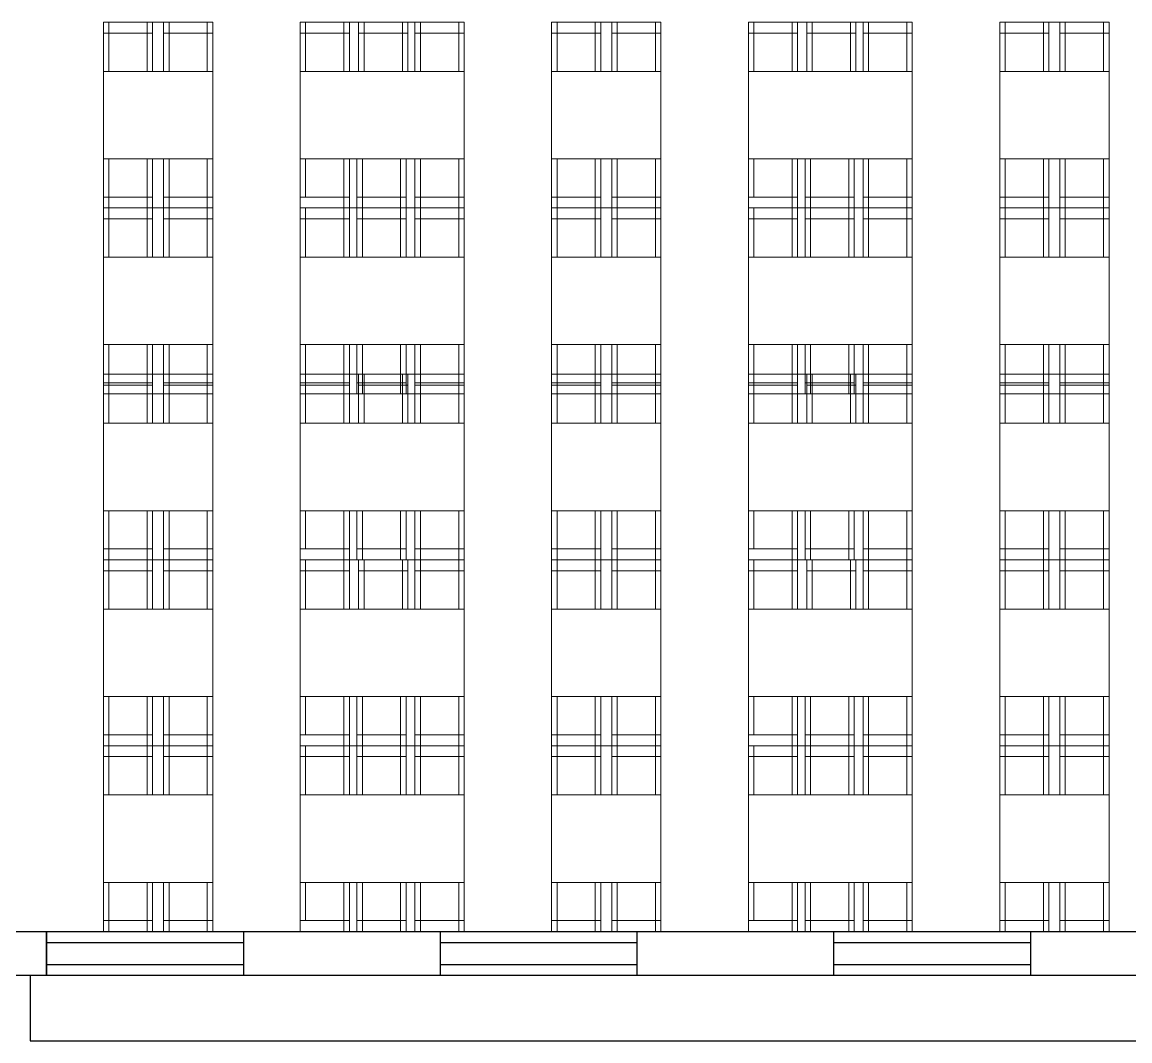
# Model space of a CAD drawing. Header units: inches. Extents: x 101 to 668, y -217 to 99.
# Drawn here: x 151.75 to 161.88, y 3.31 to 12.63 of the extents above; entities that cross this region are included whole.
import ezdxf

# ---------------------------------------------------------------- set-up
doc = ezdxf.new("R2010")
doc.units = ezdxf.units.IN
doc.header["$MEASUREMENT"] = 0
doc.layers.add('FUR', color=1, linetype='Continuous', lineweight=15)

msp = doc.modelspace()

# ---------------------------------------------------------------- linework, layer by layer
for p, q in [((148.24461, 4.30825), (165.78961, 4.30825)), ((151.96961, 3.90825), (151.96961, 4.30825)), ((151.96961, 4.30825), (151.96961, 3.90825)), ((153.76961, 4.30825), (153.76961, 3.90825)), ((155.56961, 4.30825), (155.56961, 3.90825)), ((155.56961, 4.30825), (155.56961, 3.90825)), ((157.36961, 4.30825), (157.36961, 3.90825)), ((159.16961, 4.30825), (159.16961, 3.90825)), ((159.16961, 4.30825), (159.16961, 3.90825)), ((160.96961, 4.30825), (160.96961, 3.90825)), ((151.96961, 4.20825), (153.76961, 4.20825)), ((155.56961, 4.20825), (157.36961, 4.20825)), ((159.16961, 4.20825), (160.96961, 4.20825)), ((151.96961, 4.00825), (153.76961, 4.00825)), ((155.56961, 4.00825), (157.36961, 4.00825)), ((159.16961, 4.00825), (160.96961, 4.00825)), ((150.16961, 3.90825), (166.18961, 3.90825)), ((151.81961, 3.90825), (151.81961, 3.30825)), ((151.81961, 3.30825), (164.71961, 3.30825))]:
    msp.add_line(p, q)
at = {"layer": 'FUR', "lineweight": 20}
for p, q in [((152.48961, 12.62825), (152.48961, 10.92825)), ((152.48961, 12.62825), (152.93961, 12.62825)), ((152.48961, 12.62825), (153.48961, 12.62825)), ((152.48961, 12.62825), (152.48961, 10.92825)), ((152.48961, 12.62825), (152.93961, 12.62825)), ((152.48961, 12.62825), (153.48961, 12.62825)), ((152.53961, 12.62825), (152.53961, 12.17825)), ((152.53961, 12.62825), (152.53961, 12.17825)), ((152.88961, 12.62825), (152.88961, 12.17825)), ((152.88961, 12.62825), (152.88961, 12.17825)), ((152.93961, 12.62825), (152.93961, 12.17825)), ((152.93961, 12.62825), (152.93961, 12.17825)), ((153.03961, 12.62825), (153.48961, 12.62825)), ((153.03961, 12.62825), (153.03961, 12.17825)), ((153.03961, 12.62825), (153.48961, 12.62825)), ((153.03961, 12.62825), (153.03961, 12.17825)), ((153.08961, 12.62825), (153.08961, 12.17825)), ((153.08961, 12.62825), (153.08961, 12.17825)), ((153.43961, 12.62825), (153.43961, 12.17825)), ((153.43961, 12.62825), (153.43961, 12.17825)), ((153.48961, 12.62825), (153.48961, 12.17825)), ((153.48961, 12.62825), (153.48961, 11.37825)), ((153.48961, 12.62825), (153.48961, 12.17825)), ((153.48961, 12.62825), (153.48961, 11.37825)), ((154.28961, 12.62825), (154.28961, 11.37825)), ((154.28961, 12.62825), (154.28961, 12.17825)), ((154.28961, 12.62825), (154.73961, 12.62825)), ((154.28961, 12.62825), (155.78961, 12.62825)), ((154.33961, 12.62825), (154.33961, 12.17825)), ((154.68961, 12.62825), (154.68961, 12.17825)), ((154.73961, 12.62825), (154.73961, 12.17825)), ((154.82426, 12.62825), (154.82426, 12.17825)), ((154.87426, 12.62825), (154.87426, 12.17825)), ((154.93961, 12.62825), (155.38961, 12.62825)), ((155.22426, 12.62825), (155.22426, 12.17825)), ((155.27426, 12.62825), (155.27426, 12.17825)), ((155.33961, 12.62825), (155.33961, 12.17825)), ((155.38961, 12.62825), (155.38961, 12.17825)), ((155.73961, 12.62825), (155.73961, 12.17825)), ((155.78961, 12.62825), (155.78961, 10.92825)), ((155.78961, 12.62825), (155.78961, 12.17825)), ((156.58961, 12.62825), (156.58961, 10.92825)), ((156.58961, 12.62825), (157.03961, 12.62825)), ((156.58961, 12.62825), (157.58961, 12.62825)), ((156.58961, 12.62825), (156.58961, 10.92825)), ((156.58961, 12.62825), (157.03961, 12.62825)), ((156.58961, 12.62825), (157.58961, 12.62825)), ((156.63961, 12.62825), (156.63961, 12.17825)), ((156.63961, 12.62825), (156.63961, 12.17825)), ((156.98961, 12.62825), (156.98961, 12.17825)), ((156.98961, 12.62825), (156.98961, 12.17825)), ((157.03961, 12.62825), (157.03961, 12.17825)), ((157.03961, 12.62825), (157.03961, 12.17825)), ((157.13961, 12.62825), (157.58961, 12.62825)), ((157.13961, 12.62825), (157.13961, 12.17825)), ((157.13961, 12.62825), (157.58961, 12.62825)), ((157.13961, 12.62825), (157.13961, 12.17825)), ((157.18961, 12.62825), (157.18961, 12.17825)), ((157.18961, 12.62825), (157.18961, 12.17825)), ((157.53961, 12.62825), (157.53961, 12.17825)), ((157.53961, 12.62825), (157.53961, 12.17825)), ((157.58961, 12.62825), (157.58961, 12.17825)), ((157.58961, 12.62825), (157.58961, 11.37825)), ((157.58961, 12.62825), (157.58961, 12.17825)), ((157.58961, 12.62825), (157.58961, 11.37825)), ((158.38961, 12.62825), (158.38961, 11.37825)), ((158.38961, 12.62825), (158.38961, 12.17825)), ((158.38961, 12.62825), (158.83961, 12.62825)), ((158.38961, 12.62825), (159.88961, 12.62825)), ((158.43961, 12.62825), (158.43961, 12.17825)), ((158.78961, 12.62825), (158.78961, 12.17825)), ((158.83961, 12.62825), (158.83961, 12.17825)), ((158.92426, 12.62825), (158.92426, 12.17825)), ((158.97426, 12.62825), (158.97426, 12.17825)), ((159.03961, 12.62825), (159.48961, 12.62825)), ((159.32426, 12.62825), (159.32426, 12.17825)), ((159.37426, 12.62825), (159.37426, 12.17825)), ((159.43961, 12.62825), (159.43961, 12.17825)), ((159.48961, 12.62825), (159.48961, 12.17825)), ((159.83961, 12.62825), (159.83961, 12.17825)), ((159.88961, 12.62825), (159.88961, 10.92825)), ((159.88961, 12.62825), (159.88961, 12.17825)), ((160.68961, 12.62825), (160.68961, 10.92825)), ((160.68961, 12.62825), (161.13961, 12.62825)), ((160.68961, 12.62825), (161.68961, 12.62825)), ((160.68961, 12.62825), (160.68961, 10.92825)), ((160.68961, 12.62825), (161.13961, 12.62825)), ((160.68961, 12.62825), (161.68961, 12.62825)), ((160.73961, 12.62825), (160.73961, 12.17825)), ((160.73961, 12.62825), (160.73961, 12.17825)), ((161.08961, 12.62825), (161.08961, 12.17825)), ((161.08961, 12.62825), (161.08961, 12.17825)), ((161.13961, 12.62825), (161.13961, 12.17825)), ((161.13961, 12.62825), (161.13961, 12.17825)), ((161.23961, 12.62825), (161.68961, 12.62825)), ((161.23961, 12.62825), (161.23961, 12.17825)), ((161.23961, 12.62825), (161.68961, 12.62825)), ((161.23961, 12.62825), (161.23961, 12.17825)), ((161.28961, 12.62825), (161.28961, 12.17825)), ((161.28961, 12.62825), (161.28961, 12.17825)), ((161.63961, 12.62825), (161.63961, 12.17825)), ((161.63961, 12.62825), (161.63961, 12.17825)), ((161.68961, 12.62825), (161.68961, 12.17825)), ((161.68961, 12.62825), (161.68961, 11.37825)), ((161.68961, 12.62825), (161.68961, 12.17825)), ((161.68961, 12.62825), (161.68961, 11.37825)), ((152.93961, 12.52825), (152.48961, 12.52825)), ((152.93961, 12.52825), (152.48961, 12.52825)), ((153.48961, 12.52825), (153.03961, 12.52825)), ((153.48961, 12.52825), (153.03961, 12.52825)), ((154.73961, 12.52825), (154.28961, 12.52825)), ((155.27426, 12.52825), (154.82426, 12.52825)), ((155.78961, 12.52825), (155.33961, 12.52825)), ((157.03961, 12.52825), (156.58961, 12.52825)), ((157.03961, 12.52825), (156.58961, 12.52825)), ((157.58961, 12.52825), (157.13961, 12.52825)), ((157.58961, 12.52825), (157.13961, 12.52825)), ((158.83961, 12.52825), (158.38961, 12.52825)), ((159.37426, 12.52825), (158.92426, 12.52825)), ((159.88961, 12.52825), (159.43961, 12.52825)), ((161.13961, 12.52825), (160.68961, 12.52825)), ((161.13961, 12.52825), (160.68961, 12.52825)), ((161.68961, 12.52825), (161.23961, 12.52825)), ((161.68961, 12.52825), (161.23961, 12.52825)), ((153.03961, 12.37825), (153.03961, 12.17825)), ((153.03961, 12.37825), (153.03961, 12.17825)), ((154.28961, 12.37825), (154.28961, 12.17825)), ((154.82426, 12.37825), (154.82426, 12.17825)), ((157.13961, 12.37825), (157.13961, 12.17825)), ((157.13961, 12.37825), (157.13961, 12.17825)), ((158.38961, 12.37825), (158.38961, 12.17825)), ((158.92426, 12.37825), (158.92426, 12.17825)), ((161.23961, 12.37825), (161.23961, 12.17825)), ((161.23961, 12.37825), (161.23961, 12.17825)), ((152.48961, 12.17825), (153.03961, 12.17825)), ((152.48961, 12.17825), (153.03961, 12.17825)), ((153.03961, 12.17825), (153.48961, 12.17825)), ((153.03961, 12.17825), (153.48961, 12.17825)), ((154.28961, 12.17825), (154.82426, 12.17825)), ((154.28961, 12.17825), (154.28961, 11.37825)), ((154.82426, 12.17825), (155.33961, 12.17825)), ((155.33961, 12.17825), (155.78961, 12.17825)), ((156.58961, 12.17825), (157.13961, 12.17825)), ((156.58961, 12.17825), (157.13961, 12.17825)), ((157.13961, 12.17825), (157.58961, 12.17825)), ((157.13961, 12.17825), (157.58961, 12.17825)), ((158.38961, 12.17825), (158.92426, 12.17825)), ((158.38961, 12.17825), (158.38961, 11.37825)), ((158.92426, 12.17825), (159.43961, 12.17825)), ((159.43961, 12.17825), (159.88961, 12.17825)), ((160.68961, 12.17825), (161.23961, 12.17825)), ((160.68961, 12.17825), (161.23961, 12.17825)), ((161.23961, 12.17825), (161.68961, 12.17825)), ((161.23961, 12.17825), (161.68961, 12.17825)), ((152.48961, 11.37825), (153.03961, 11.37825)), ((152.48961, 11.37825), (153.03961, 11.37825)), ((152.53961, 11.37825), (152.53961, 10.92825)), ((152.53961, 11.37825), (152.53961, 10.92825)), ((152.88961, 11.37825), (152.88961, 10.92825)), ((152.88961, 11.37825), (152.88961, 10.92825)), ((152.93961, 11.37825), (152.93961, 10.92825)), ((152.93961, 11.37825), (152.93961, 10.92825)), ((153.03961, 11.37825), (153.48961, 11.37825)), ((153.03961, 11.37825), (153.03961, 10.92825)), ((153.03961, 11.37825), (153.48961, 11.37825)), ((153.03961, 11.37825), (153.03961, 10.92825)), ((153.08961, 11.37825), (153.08961, 10.92825)), ((153.08961, 11.37825), (153.08961, 10.92825)), ((153.43961, 11.37825), (153.43961, 10.92825)), ((153.43961, 11.37825), (153.43961, 10.92825)), ((153.48961, 11.37825), (153.48961, 10.92825)), ((153.48961, 11.37825), (153.48961, 10.92825)), ((153.48961, 11.37825), (153.48961, 10.92825)), ((153.48961, 11.37825), (153.48961, 10.92825)), ((154.28961, 11.37825), (154.28961, 10.92825)), ((154.28961, 11.37825), (154.80882, 11.37825)), ((154.28961, 11.37825), (154.28961, 10.92825)), ((154.33961, 11.37825), (154.33961, 11.02825)), ((154.68961, 11.37825), (154.68961, 10.92825)), ((154.73961, 11.37825), (154.73961, 10.92825)), ((154.80882, 11.37825), (155.33961, 11.37825)), ((154.80882, 11.37825), (154.80882, 10.92825)), ((154.85882, 11.37825), (154.85882, 10.92825)), ((155.20882, 11.37825), (155.20882, 10.92825)), ((155.25882, 11.37825), (155.25882, 10.92825)), ((155.33961, 11.37825), (155.78961, 11.37825)), ((155.33961, 11.37825), (155.33961, 10.92825)), ((155.38961, 11.37825), (155.38961, 10.92825)), ((155.73961, 11.37825), (155.73961, 10.92825)), ((155.78961, 11.37825), (155.78961, 10.92825)), ((156.58961, 11.37825), (157.13961, 11.37825)), ((156.58961, 11.37825), (157.13961, 11.37825)), ((156.63961, 11.37825), (156.63961, 10.92825)), ((156.63961, 11.37825), (156.63961, 10.92825)), ((156.98961, 11.37825), (156.98961, 10.92825)), ((156.98961, 11.37825), (156.98961, 10.92825)), ((157.03961, 11.37825), (157.03961, 10.92825)), ((157.03961, 11.37825), (157.03961, 10.92825)), ((157.13961, 11.37825), (157.58961, 11.37825)), ((157.13961, 11.37825), (157.13961, 10.92825)), ((157.13961, 11.37825), (157.58961, 11.37825)), ((157.13961, 11.37825), (157.13961, 10.92825)), ((157.18961, 11.37825), (157.18961, 10.92825)), ((157.18961, 11.37825), (157.18961, 10.92825)), ((157.53961, 11.37825), (157.53961, 10.92825)), ((157.53961, 11.37825), (157.53961, 10.92825)), ((157.58961, 11.37825), (157.58961, 10.92825)), ((157.58961, 11.37825), (157.58961, 10.92825)), ((157.58961, 11.37825), (157.58961, 10.92825)), ((157.58961, 11.37825), (157.58961, 10.92825)), ((158.38961, 11.37825), (158.38961, 10.92825)), ((158.38961, 11.37825), (158.90882, 11.37825)), ((158.38961, 11.37825), (158.38961, 10.92825)), ((158.43961, 11.37825), (158.43961, 11.02825)), ((158.78961, 11.37825), (158.78961, 10.92825)), ((158.83961, 11.37825), (158.83961, 10.92825)), ((158.90882, 11.37825), (159.43961, 11.37825)), ((158.90882, 11.37825), (158.90882, 10.92825)), ((158.95882, 11.37825), (158.95882, 10.92825)), ((159.30882, 11.37825), (159.30882, 10.92825)), ((159.35882, 11.37825), (159.35882, 10.92825)), ((159.43961, 11.37825), (159.88961, 11.37825)), ((159.43961, 11.37825), (159.43961, 10.92825)), ((159.48961, 11.37825), (159.48961, 10.92825)), ((159.83961, 11.37825), (159.83961, 10.92825)), ((159.88961, 11.37825), (159.88961, 10.92825)), ((160.68961, 11.37825), (161.23961, 11.37825)), ((160.68961, 11.37825), (161.23961, 11.37825)), ((160.73961, 11.37825), (160.73961, 10.92825)), ((160.73961, 11.37825), (160.73961, 10.92825)), ((161.08961, 11.37825), (161.08961, 10.92825)), ((161.08961, 11.37825), (161.08961, 10.92825)), ((161.13961, 11.37825), (161.13961, 10.92825)), ((161.13961, 11.37825), (161.13961, 10.92825)), ((161.23961, 11.37825), (161.68961, 11.37825)), ((161.23961, 11.37825), (161.23961, 10.92825)), ((161.23961, 11.37825), (161.68961, 11.37825)), ((161.23961, 11.37825), (161.23961, 10.92825)), ((161.28961, 11.37825), (161.28961, 10.92825)), ((161.28961, 11.37825), (161.28961, 10.92825)), ((161.63961, 11.37825), (161.63961, 10.92825)), ((161.63961, 11.37825), (161.63961, 10.92825)), ((161.68961, 11.37825), (161.68961, 10.92825)), ((161.68961, 11.37825), (161.68961, 10.92825)), ((161.68961, 11.37825), (161.68961, 10.92825)), ((161.68961, 11.37825), (161.68961, 10.92825)), ((152.48961, 11.02825), (152.93961, 11.02825)), ((152.48961, 11.02825), (152.93961, 11.02825)), ((153.03961, 11.02825), (153.48961, 11.02825)), ((153.03961, 11.02825), (153.48961, 11.02825)), ((154.28961, 11.02825), (154.73961, 11.02825)), ((154.80882, 11.02825), (155.25882, 11.02825)), ((155.33961, 11.02825), (155.78961, 11.02825)), ((156.58961, 11.02825), (157.03961, 11.02825)), ((156.58961, 11.02825), (157.03961, 11.02825)), ((157.13961, 11.02825), (157.58961, 11.02825)), ((157.13961, 11.02825), (157.58961, 11.02825)), ((158.38961, 11.02825), (158.83961, 11.02825)), ((158.90882, 11.02825), (159.35882, 11.02825)), ((159.43961, 11.02825), (159.88961, 11.02825)), ((160.68961, 11.02825), (161.13961, 11.02825)), ((160.68961, 11.02825), (161.13961, 11.02825)), ((161.23961, 11.02825), (161.68961, 11.02825)), ((161.23961, 11.02825), (161.68961, 11.02825)), ((152.48961, 10.92825), (152.93961, 10.92825)), ((152.48961, 10.92825), (153.48961, 10.92825)), ((152.48961, 10.92825), (152.93961, 10.92825)), ((152.48961, 10.92825), (153.48961, 10.92825)), ((152.48961, 10.92825), (152.48961, 9.22825)), ((152.48961, 10.92825), (152.48961, 9.22825)), ((152.48961, 10.92825), (152.93961, 10.92825)), ((152.48961, 10.92825), (153.48961, 10.92825)), ((152.53961, 10.92825), (152.53961, 10.47825)), ((152.88961, 10.92825), (152.88961, 10.47825)), ((152.93961, 10.92825), (152.93961, 10.47825)), ((153.03961, 10.92825), (153.48961, 10.92825)), ((153.03961, 10.92825), (153.03961, 10.47825)), ((153.08961, 10.92825), (153.08961, 10.47825)), ((153.13961, 10.92825), (153.48961, 10.92825)), ((153.13961, 10.92825), (153.48961, 10.92825)), ((153.43961, 10.92825), (153.43961, 10.47825)), ((153.48961, 10.92825), (153.48961, 10.47825)), ((153.48961, 10.92825), (153.48961, 9.67825)), ((154.28961, 10.92825), (154.73961, 10.92825)), ((154.28961, 10.92825), (155.78961, 10.92825)), ((154.28961, 10.92825), (154.28961, 9.67825)), ((154.28961, 10.92825), (154.28961, 10.47825)), ((154.33961, 10.92825), (154.33961, 10.47825)), ((154.68961, 10.92825), (154.68961, 10.47825)), ((154.73961, 10.92825), (154.73961, 10.47825)), ((154.80882, 10.92825), (154.80882, 10.47825)), ((154.85882, 10.92825), (154.85882, 10.47825)), ((154.93961, 10.92825), (155.38961, 10.92825)), ((155.20882, 10.92825), (155.20882, 10.47825)), ((155.25882, 10.92825), (155.25882, 10.47825)), ((155.33961, 10.92825), (155.33961, 10.47825)), ((155.38961, 10.92825), (155.38961, 10.47825)), ((155.73961, 10.92825), (155.73961, 10.47825)), ((155.78961, 10.92825), (155.78961, 9.22825)), ((155.78961, 10.92825), (155.78961, 10.47825)), ((156.58961, 10.92825), (157.03961, 10.92825)), ((156.58961, 10.92825), (157.58961, 10.92825)), ((156.58961, 10.92825), (157.03961, 10.92825)), ((156.58961, 10.92825), (157.58961, 10.92825)), ((156.58961, 10.92825), (156.58961, 9.22825)), ((156.58961, 10.92825), (156.58961, 9.22825)), ((156.58961, 10.92825), (157.03961, 10.92825)), ((156.58961, 10.92825), (157.58961, 10.92825)), ((156.63961, 10.92825), (156.63961, 10.47825)), ((156.98961, 10.92825), (156.98961, 10.47825)), ((157.03961, 10.92825), (157.03961, 10.47825)), ((157.13961, 10.92825), (157.58961, 10.92825)), ((157.13961, 10.92825), (157.13961, 10.47825)), ((157.18961, 10.92825), (157.18961, 10.47825)), ((157.23961, 10.92825), (157.58961, 10.92825)), ((157.23961, 10.92825), (157.58961, 10.92825)), ((157.53961, 10.92825), (157.53961, 10.47825)), ((157.58961, 10.92825), (157.58961, 10.47825)), ((157.58961, 10.92825), (157.58961, 9.67825)), ((158.38961, 10.92825), (158.83961, 10.92825)), ((158.38961, 10.92825), (159.88961, 10.92825)), ((158.38961, 10.92825), (158.38961, 9.67825)), ((158.38961, 10.92825), (158.38961, 10.47825)), ((158.43961, 10.92825), (158.43961, 10.47825)), ((158.78961, 10.92825), (158.78961, 10.47825)), ((158.83961, 10.92825), (158.83961, 10.47825)), ((158.90882, 10.92825), (158.90882, 10.47825)), ((158.95882, 10.92825), (158.95882, 10.47825)), ((159.03961, 10.92825), (159.48961, 10.92825)), ((159.30882, 10.92825), (159.30882, 10.47825)), ((159.35882, 10.92825), (159.35882, 10.47825)), ((159.43961, 10.92825), (159.43961, 10.47825)), ((159.48961, 10.92825), (159.48961, 10.47825)), ((159.83961, 10.92825), (159.83961, 10.47825)), ((159.88961, 10.92825), (159.88961, 9.22825)), ((159.88961, 10.92825), (159.88961, 10.47825)), ((160.68961, 10.92825), (161.13961, 10.92825)), ((160.68961, 10.92825), (161.68961, 10.92825)), ((160.68961, 10.92825), (161.13961, 10.92825)), ((160.68961, 10.92825), (161.68961, 10.92825)), ((160.68961, 10.92825), (160.68961, 9.22825)), ((160.68961, 10.92825), (160.68961, 9.22825)), ((160.68961, 10.92825), (161.13961, 10.92825)), ((160.68961, 10.92825), (161.68961, 10.92825)), ((160.73961, 10.92825), (160.73961, 10.47825)), ((161.08961, 10.92825), (161.08961, 10.47825)), ((161.13961, 10.92825), (161.13961, 10.47825)), ((161.23961, 10.92825), (161.68961, 10.92825)), ((161.23961, 10.92825), (161.23961, 10.47825)), ((161.28961, 10.92825), (161.28961, 10.47825)), ((161.33961, 10.92825), (161.68961, 10.92825)), ((161.33961, 10.92825), (161.68961, 10.92825)), ((161.63961, 10.92825), (161.63961, 10.47825)), ((161.68961, 10.92825), (161.68961, 10.47825)), ((161.68961, 10.92825), (161.68961, 9.67825)), ((152.93961, 10.82825), (152.48961, 10.82825)), ((153.48961, 10.82825), (153.03961, 10.82825)), ((154.73961, 10.82825), (154.28961, 10.82825)), ((155.25882, 10.82825), (154.80882, 10.82825)), ((155.78961, 10.82825), (155.33961, 10.82825)), ((157.03961, 10.82825), (156.58961, 10.82825)), ((157.58961, 10.82825), (157.13961, 10.82825)), ((158.83961, 10.82825), (158.38961, 10.82825)), ((159.35882, 10.82825), (158.90882, 10.82825)), ((159.88961, 10.82825), (159.43961, 10.82825)), ((161.13961, 10.82825), (160.68961, 10.82825)), ((161.68961, 10.82825), (161.23961, 10.82825)), ((153.03961, 10.67825), (153.03961, 10.47825)), ((154.28961, 10.67825), (154.28961, 10.47825)), ((157.13961, 10.67825), (157.13961, 10.47825)), ((158.38961, 10.67825), (158.38961, 10.47825)), ((161.23961, 10.67825), (161.23961, 10.47825)), ((152.48961, 10.47825), (153.03961, 10.47825)), ((153.03961, 10.47825), (153.48961, 10.47825)), ((154.28961, 10.47825), (154.82426, 10.47825)), ((154.28961, 10.47825), (154.28961, 9.67825)), ((154.82426, 10.47825), (155.33961, 10.47825)), ((155.33961, 10.47825), (155.78961, 10.47825)), ((156.58961, 10.47825), (157.13961, 10.47825)), ((157.13961, 10.47825), (157.58961, 10.47825)), ((158.38961, 10.47825), (158.92426, 10.47825)), ((158.38961, 10.47825), (158.38961, 9.67825)), ((158.92426, 10.47825), (159.43961, 10.47825)), ((159.43961, 10.47825), (159.88961, 10.47825)), ((160.68961, 10.47825), (161.23961, 10.47825)), ((161.23961, 10.47825), (161.68961, 10.47825)), ((152.48961, 9.67825), (153.03961, 9.67825)), ((152.53961, 9.67825), (152.53961, 9.22825)), ((152.88961, 9.67825), (152.88961, 9.22825)), ((152.93961, 9.67825), (152.93961, 9.22825)), ((153.03961, 9.67825), (153.48961, 9.67825)), ((153.03961, 9.67825), (153.03961, 9.22825)), ((153.08961, 9.67825), (153.08961, 9.22825)), ((153.43961, 9.67825), (153.43961, 9.22825)), ((153.48961, 9.67825), (153.48961, 9.22825)), ((153.48961, 9.67825), (153.48961, 9.22825)), ((154.28961, 9.67825), (154.80882, 9.67825)), ((154.28961, 9.67825), (154.28961, 9.22825)), ((154.33961, 9.67825), (154.33961, 9.32825)), ((154.68961, 9.67825), (154.68961, 9.22825)), ((154.73961, 9.67825), (154.73961, 9.22825)), ((154.80882, 9.67825), (155.33961, 9.67825)), ((154.80882, 9.67825), (154.80882, 9.22825)), ((154.85882, 9.67825), (154.85882, 9.22825)), ((155.20882, 9.67825), (155.20882, 9.22825)), ((155.25882, 9.67825), (155.25882, 9.22825)), ((155.33961, 9.67825), (155.78961, 9.67825)), ((155.33961, 9.67825), (155.33961, 9.22825)), ((155.38961, 9.67825), (155.38961, 9.22825)), ((155.73961, 9.67825), (155.73961, 9.22825)), ((155.78961, 9.67825), (155.78961, 9.22825)), ((156.58961, 9.67825), (157.13961, 9.67825)), ((156.63961, 9.67825), (156.63961, 9.22825)), ((156.98961, 9.67825), (156.98961, 9.22825)), ((157.03961, 9.67825), (157.03961, 9.22825)), ((157.13961, 9.67825), (157.58961, 9.67825)), ((157.13961, 9.67825), (157.13961, 9.22825)), ((157.18961, 9.67825), (157.18961, 9.22825)), ((157.53961, 9.67825), (157.53961, 9.22825)), ((157.58961, 9.67825), (157.58961, 9.22825)), ((157.58961, 9.67825), (157.58961, 9.22825)), ((158.38961, 9.67825), (158.90882, 9.67825)), ((158.38961, 9.67825), (158.38961, 9.22825)), ((158.43961, 9.67825), (158.43961, 9.32825)), ((158.78961, 9.67825), (158.78961, 9.22825)), ((158.83961, 9.67825), (158.83961, 9.22825)), ((158.90882, 9.67825), (159.43961, 9.67825)), ((158.90882, 9.67825), (158.90882, 9.22825)), ((158.95882, 9.67825), (158.95882, 9.22825)), ((159.30882, 9.67825), (159.30882, 9.22825)), ((159.35882, 9.67825), (159.35882, 9.22825)), ((159.43961, 9.67825), (159.88961, 9.67825)), ((159.43961, 9.67825), (159.43961, 9.22825)), ((159.48961, 9.67825), (159.48961, 9.22825)), ((159.83961, 9.67825), (159.83961, 9.22825)), ((159.88961, 9.67825), (159.88961, 9.22825)), ((160.68961, 9.67825), (161.23961, 9.67825)), ((160.73961, 9.67825), (160.73961, 9.22825)), ((161.08961, 9.67825), (161.08961, 9.22825)), ((161.13961, 9.67825), (161.13961, 9.22825)), ((161.23961, 9.67825), (161.68961, 9.67825)), ((161.23961, 9.67825), (161.23961, 9.22825)), ((161.28961, 9.67825), (161.28961, 9.22825)), ((161.63961, 9.67825), (161.63961, 9.22825)), ((161.68961, 9.67825), (161.68961, 9.22825)), ((161.68961, 9.67825), (161.68961, 9.22825)), ((152.48961, 9.40825), (152.48961, 7.70825)), ((152.48961, 9.40825), (152.93961, 9.40825)), ((152.48961, 9.40825), (153.48961, 9.40825)), ((152.48961, 9.40825), (152.48961, 7.70825)), ((152.48961, 9.40825), (152.93961, 9.40825)), ((152.48961, 9.40825), (153.48961, 9.40825)), ((152.48961, 9.32825), (152.93961, 9.32825)), ((152.53961, 9.40825), (152.53961, 8.95825)), ((152.53961, 9.40825), (152.53961, 8.95825)), ((152.88961, 9.40825), (152.88961, 8.95825)), ((152.88961, 9.40825), (152.88961, 8.95825)), ((152.93961, 9.40825), (152.93961, 8.95825)), ((152.93961, 9.40825), (152.93961, 8.95825)), ((153.03961, 9.40825), (153.48961, 9.40825)), ((153.03961, 9.40825), (153.03961, 8.95825)), ((153.03961, 9.40825), (153.48961, 9.40825)), ((153.03961, 9.40825), (153.03961, 8.95825)), ((153.03961, 9.32825), (153.48961, 9.32825)), ((153.08961, 9.40825), (153.08961, 8.95825)), ((153.08961, 9.40825), (153.08961, 8.95825)), ((153.43961, 9.40825), (153.43961, 8.95825)), ((153.43961, 9.40825), (153.43961, 8.95825)), ((153.48961, 9.40825), (153.48961, 8.95825)), ((153.48961, 9.40825), (153.48961, 8.15825)), ((153.48961, 9.40825), (153.48961, 8.95825)), ((153.48961, 9.40825), (153.48961, 8.15825)), ((154.28961, 9.40825), (154.28961, 8.15825)), ((154.28961, 9.40825), (154.28961, 8.95825)), ((154.28961, 9.40825), (154.73961, 9.40825)), ((154.28961, 9.40825), (155.78961, 9.40825)), ((154.28961, 9.32825), (154.73961, 9.32825)), ((154.33961, 9.40825), (154.33961, 8.95825)), ((154.68961, 9.40825), (154.68961, 8.95825)), ((154.73961, 9.40825), (154.73961, 8.95825)), ((154.80882, 9.32825), (155.25882, 9.32825)), ((154.82426, 9.40825), (154.82426, 8.95825)), ((154.87426, 9.40825), (154.87426, 8.95825)), ((154.93961, 9.40825), (155.38961, 9.40825)), ((155.22426, 9.40825), (155.22426, 8.95825)), ((155.27426, 9.40825), (155.27426, 8.95825)), ((155.33961, 9.40825), (155.33961, 8.95825)), ((155.33961, 9.32825), (155.78961, 9.32825)), ((155.38961, 9.40825), (155.38961, 8.95825)), ((155.73961, 9.40825), (155.73961, 8.95825)), ((155.78961, 9.40825), (155.78961, 7.70825)), ((155.78961, 9.40825), (155.78961, 8.95825)), ((156.58961, 9.40825), (156.58961, 7.70825)), ((156.58961, 9.40825), (157.03961, 9.40825)), ((156.58961, 9.40825), (157.58961, 9.40825)), ((156.58961, 9.40825), (156.58961, 7.70825)), ((156.58961, 9.40825), (157.03961, 9.40825)), ((156.58961, 9.40825), (157.58961, 9.40825)), ((156.58961, 9.32825), (157.03961, 9.32825)), ((156.63961, 9.40825), (156.63961, 8.95825)), ((156.63961, 9.40825), (156.63961, 8.95825)), ((156.98961, 9.40825), (156.98961, 8.95825)), ((156.98961, 9.40825), (156.98961, 8.95825)), ((157.03961, 9.40825), (157.03961, 8.95825)), ((157.03961, 9.40825), (157.03961, 8.95825)), ((157.13961, 9.40825), (157.58961, 9.40825)), ((157.13961, 9.40825), (157.13961, 8.95825)), ((157.13961, 9.40825), (157.58961, 9.40825)), ((157.13961, 9.40825), (157.13961, 8.95825)), ((157.13961, 9.32825), (157.58961, 9.32825)), ((157.18961, 9.40825), (157.18961, 8.95825)), ((157.18961, 9.40825), (157.18961, 8.95825)), ((157.53961, 9.40825), (157.53961, 8.95825)), ((157.53961, 9.40825), (157.53961, 8.95825)), ((157.58961, 9.40825), (157.58961, 8.95825)), ((157.58961, 9.40825), (157.58961, 8.15825)), ((157.58961, 9.40825), (157.58961, 8.95825)), ((157.58961, 9.40825), (157.58961, 8.15825)), ((158.38961, 9.40825), (158.38961, 8.15825)), ((158.38961, 9.40825), (158.38961, 8.95825)), ((158.38961, 9.40825), (158.83961, 9.40825)), ((158.38961, 9.40825), (159.88961, 9.40825)), ((158.38961, 9.32825), (158.83961, 9.32825)), ((158.43961, 9.40825), (158.43961, 8.95825)), ((158.78961, 9.40825), (158.78961, 8.95825)), ((158.83961, 9.40825), (158.83961, 8.95825)), ((158.90882, 9.32825), (159.35882, 9.32825)), ((158.92426, 9.40825), (158.92426, 8.95825)), ((158.97426, 9.40825), (158.97426, 8.95825)), ((159.03961, 9.40825), (159.48961, 9.40825)), ((159.32426, 9.40825), (159.32426, 8.95825)), ((159.37426, 9.40825), (159.37426, 8.95825)), ((159.43961, 9.40825), (159.43961, 8.95825)), ((159.43961, 9.32825), (159.88961, 9.32825)), ((159.48961, 9.40825), (159.48961, 8.95825)), ((159.83961, 9.40825), (159.83961, 8.95825)), ((159.88961, 9.40825), (159.88961, 7.70825)), ((159.88961, 9.40825), (159.88961, 8.95825)), ((160.68961, 9.40825), (160.68961, 7.70825)), ((160.68961, 9.40825), (161.13961, 9.40825)), ((160.68961, 9.40825), (161.68961, 9.40825)), ((160.68961, 9.40825), (160.68961, 7.70825)), ((160.68961, 9.40825), (161.13961, 9.40825)), ((160.68961, 9.40825), (161.68961, 9.40825)), ((160.68961, 9.32825), (161.13961, 9.32825)), ((160.73961, 9.40825), (160.73961, 8.95825)), ((160.73961, 9.40825), (160.73961, 8.95825)), ((161.08961, 9.40825), (161.08961, 8.95825)), ((161.08961, 9.40825), (161.08961, 8.95825)), ((161.13961, 9.40825), (161.13961, 8.95825)), ((161.13961, 9.40825), (161.13961, 8.95825)), ((161.23961, 9.40825), (161.68961, 9.40825)), ((161.23961, 9.40825), (161.23961, 8.95825)), ((161.23961, 9.40825), (161.68961, 9.40825)), ((161.23961, 9.40825), (161.23961, 8.95825)), ((161.23961, 9.32825), (161.68961, 9.32825)), ((161.28961, 9.40825), (161.28961, 8.95825)), ((161.28961, 9.40825), (161.28961, 8.95825)), ((161.63961, 9.40825), (161.63961, 8.95825)), ((161.63961, 9.40825), (161.63961, 8.95825)), ((161.68961, 9.40825), (161.68961, 8.95825)), ((161.68961, 9.40825), (161.68961, 8.15825)), ((161.68961, 9.40825), (161.68961, 8.95825)), ((161.68961, 9.40825), (161.68961, 8.15825)), ((152.93961, 9.30825), (152.48961, 9.30825)), ((152.93961, 9.30825), (152.48961, 9.30825)), ((152.48961, 9.22825), (152.93961, 9.22825)), ((152.48961, 9.22825), (153.48961, 9.22825)), ((153.48961, 9.30825), (153.03961, 9.30825)), ((153.48961, 9.30825), (153.03961, 9.30825)), ((153.13961, 9.22825), (153.48961, 9.22825)), ((154.73961, 9.30825), (154.28961, 9.30825)), ((154.28961, 9.22825), (154.73961, 9.22825)), ((154.28961, 9.22825), (155.78961, 9.22825)), ((155.27426, 9.30825), (154.82426, 9.30825)), ((154.93961, 9.22825), (155.38961, 9.22825)), ((155.78961, 9.30825), (155.33961, 9.30825)), ((157.03961, 9.30825), (156.58961, 9.30825)), ((157.03961, 9.30825), (156.58961, 9.30825)), ((156.58961, 9.22825), (157.03961, 9.22825)), ((156.58961, 9.22825), (157.58961, 9.22825)), ((157.58961, 9.30825), (157.13961, 9.30825)), ((157.58961, 9.30825), (157.13961, 9.30825)), ((157.23961, 9.22825), (157.58961, 9.22825)), ((158.83961, 9.30825), (158.38961, 9.30825)), ((158.38961, 9.22825), (158.83961, 9.22825)), ((158.38961, 9.22825), (159.88961, 9.22825)), ((159.37426, 9.30825), (158.92426, 9.30825)), ((159.03961, 9.22825), (159.48961, 9.22825)), ((159.88961, 9.30825), (159.43961, 9.30825)), ((161.13961, 9.30825), (160.68961, 9.30825)), ((161.13961, 9.30825), (160.68961, 9.30825)), ((160.68961, 9.22825), (161.13961, 9.22825)), ((160.68961, 9.22825), (161.68961, 9.22825)), ((161.68961, 9.30825), (161.23961, 9.30825)), ((161.68961, 9.30825), (161.23961, 9.30825)), ((161.33961, 9.22825), (161.68961, 9.22825)), ((153.03961, 9.15825), (153.03961, 8.95825)), ((153.03961, 9.15825), (153.03961, 8.95825)), ((154.28961, 9.15825), (154.28961, 8.95825)), ((154.82426, 9.15825), (154.82426, 8.95825)), ((157.13961, 9.15825), (157.13961, 8.95825)), ((157.13961, 9.15825), (157.13961, 8.95825)), ((158.38961, 9.15825), (158.38961, 8.95825)), ((158.92426, 9.15825), (158.92426, 8.95825)), ((161.23961, 9.15825), (161.23961, 8.95825)), ((161.23961, 9.15825), (161.23961, 8.95825)), ((152.48961, 8.95825), (153.03961, 8.95825)), ((152.48961, 8.95825), (153.03961, 8.95825)), ((153.03961, 8.95825), (153.48961, 8.95825)), ((153.03961, 8.95825), (153.48961, 8.95825)), ((154.28961, 8.95825), (154.82426, 8.95825)), ((154.28961, 8.95825), (154.28961, 8.15825)), ((154.82426, 8.95825), (155.33961, 8.95825)), ((155.33961, 8.95825), (155.78961, 8.95825)), ((156.58961, 8.95825), (157.13961, 8.95825)), ((156.58961, 8.95825), (157.13961, 8.95825)), ((157.13961, 8.95825), (157.58961, 8.95825)), ((157.13961, 8.95825), (157.58961, 8.95825)), ((158.38961, 8.95825), (158.92426, 8.95825)), ((158.38961, 8.95825), (158.38961, 8.15825)), ((158.92426, 8.95825), (159.43961, 8.95825)), ((159.43961, 8.95825), (159.88961, 8.95825)), ((160.68961, 8.95825), (161.23961, 8.95825)), ((160.68961, 8.95825), (161.23961, 8.95825)), ((161.23961, 8.95825), (161.68961, 8.95825)), ((161.23961, 8.95825), (161.68961, 8.95825)), ((152.48961, 8.15825), (153.03961, 8.15825)), ((152.48961, 8.15825), (153.03961, 8.15825)), ((152.53961, 8.15825), (152.53961, 7.70825)), ((152.53961, 8.15825), (152.53961, 7.70825)), ((152.88961, 8.15825), (152.88961, 7.70825)), ((152.88961, 8.15825), (152.88961, 7.70825)), ((152.93961, 8.15825), (152.93961, 7.70825)), ((152.93961, 8.15825), (152.93961, 7.70825)), ((153.03961, 8.15825), (153.48961, 8.15825)), ((153.03961, 8.15825), (153.03961, 7.70825)), ((153.03961, 8.15825), (153.48961, 8.15825)), ((153.03961, 8.15825), (153.03961, 7.70825)), ((153.08961, 8.15825), (153.08961, 7.70825)), ((153.08961, 8.15825), (153.08961, 7.70825)), ((153.43961, 8.15825), (153.43961, 7.70825)), ((153.43961, 8.15825), (153.43961, 7.70825)), ((153.48961, 8.15825), (153.48961, 7.70825)), ((153.48961, 8.15825), (153.48961, 7.70825)), ((153.48961, 8.15825), (153.48961, 7.70825)), ((153.48961, 8.15825), (153.48961, 7.70825)), ((154.28961, 8.15825), (154.28961, 7.70825)), ((154.28961, 8.15825), (154.80882, 8.15825)), ((154.28961, 8.15825), (154.28961, 7.70825)), ((154.33961, 8.15825), (154.33961, 7.80825)), ((154.68961, 8.15825), (154.68961, 7.70825)), ((154.73961, 8.15825), (154.73961, 7.70825)), ((154.80882, 8.15825), (155.33961, 8.15825)), ((154.80882, 8.15825), (154.80882, 7.70825)), ((154.85882, 8.15825), (154.85882, 7.70825)), ((155.20882, 8.15825), (155.20882, 7.70825)), ((155.25882, 8.15825), (155.25882, 7.70825)), ((155.33961, 8.15825), (155.78961, 8.15825)), ((155.33961, 8.15825), (155.33961, 7.70825)), ((155.38961, 8.15825), (155.38961, 7.70825)), ((155.73961, 8.15825), (155.73961, 7.70825)), ((155.78961, 8.15825), (155.78961, 7.70825)), ((156.58961, 8.15825), (157.13961, 8.15825)), ((156.58961, 8.15825), (157.13961, 8.15825)), ((156.63961, 8.15825), (156.63961, 7.70825)), ((156.63961, 8.15825), (156.63961, 7.70825)), ((156.98961, 8.15825), (156.98961, 7.70825)), ((156.98961, 8.15825), (156.98961, 7.70825)), ((157.03961, 8.15825), (157.03961, 7.70825)), ((157.03961, 8.15825), (157.03961, 7.70825)), ((157.13961, 8.15825), (157.58961, 8.15825)), ((157.13961, 8.15825), (157.13961, 7.70825)), ((157.13961, 8.15825), (157.58961, 8.15825)), ((157.13961, 8.15825), (157.13961, 7.70825)), ((157.18961, 8.15825), (157.18961, 7.70825)), ((157.18961, 8.15825), (157.18961, 7.70825)), ((157.53961, 8.15825), (157.53961, 7.70825)), ((157.53961, 8.15825), (157.53961, 7.70825)), ((157.58961, 8.15825), (157.58961, 7.70825)), ((157.58961, 8.15825), (157.58961, 7.70825)), ((157.58961, 8.15825), (157.58961, 7.70825)), ((157.58961, 8.15825), (157.58961, 7.70825)), ((158.38961, 8.15825), (158.38961, 7.70825)), ((158.38961, 8.15825), (158.90882, 8.15825)), ((158.38961, 8.15825), (158.38961, 7.70825)), ((158.43961, 8.15825), (158.43961, 7.80825)), ((158.78961, 8.15825), (158.78961, 7.70825)), ((158.83961, 8.15825), (158.83961, 7.70825)), ((158.90882, 8.15825), (159.43961, 8.15825)), ((158.90882, 8.15825), (158.90882, 7.70825)), ((158.95882, 8.15825), (158.95882, 7.70825)), ((159.30882, 8.15825), (159.30882, 7.70825)), ((159.35882, 8.15825), (159.35882, 7.70825)), ((159.43961, 8.15825), (159.88961, 8.15825)), ((159.43961, 8.15825), (159.43961, 7.70825)), ((159.48961, 8.15825), (159.48961, 7.70825)), ((159.83961, 8.15825), (159.83961, 7.70825)), ((159.88961, 8.15825), (159.88961, 7.70825)), ((160.68961, 8.15825), (161.23961, 8.15825)), ((160.68961, 8.15825), (161.23961, 8.15825)), ((160.73961, 8.15825), (160.73961, 7.70825)), ((160.73961, 8.15825), (160.73961, 7.70825)), ((161.08961, 8.15825), (161.08961, 7.70825)), ((161.08961, 8.15825), (161.08961, 7.70825)), ((161.13961, 8.15825), (161.13961, 7.70825)), ((161.13961, 8.15825), (161.13961, 7.70825)), ((161.23961, 8.15825), (161.68961, 8.15825)), ((161.23961, 8.15825), (161.23961, 7.70825)), ((161.23961, 8.15825), (161.68961, 8.15825)), ((161.23961, 8.15825), (161.23961, 7.70825)), ((161.28961, 8.15825), (161.28961, 7.70825)), ((161.28961, 8.15825), (161.28961, 7.70825)), ((161.63961, 8.15825), (161.63961, 7.70825)), ((161.63961, 8.15825), (161.63961, 7.70825)), ((161.68961, 8.15825), (161.68961, 7.70825)), ((161.68961, 8.15825), (161.68961, 7.70825)), ((161.68961, 8.15825), (161.68961, 7.70825)), ((161.68961, 8.15825), (161.68961, 7.70825)), ((152.48961, 7.80825), (152.93961, 7.80825)), ((152.48961, 7.80825), (152.93961, 7.80825)), ((153.03961, 7.80825), (153.48961, 7.80825)), ((153.03961, 7.80825), (153.48961, 7.80825)), ((154.28961, 7.80825), (154.73961, 7.80825)), ((154.80882, 7.80825), (155.25882, 7.80825)), ((155.33961, 7.80825), (155.78961, 7.80825)), ((156.58961, 7.80825), (157.03961, 7.80825)), ((156.58961, 7.80825), (157.03961, 7.80825)), ((157.13961, 7.80825), (157.58961, 7.80825)), ((157.13961, 7.80825), (157.58961, 7.80825)), ((158.38961, 7.80825), (158.83961, 7.80825)), ((158.90882, 7.80825), (159.35882, 7.80825)), ((159.43961, 7.80825), (159.88961, 7.80825)), ((160.68961, 7.80825), (161.13961, 7.80825)), ((160.68961, 7.80825), (161.13961, 7.80825)), ((161.23961, 7.80825), (161.68961, 7.80825)), ((161.23961, 7.80825), (161.68961, 7.80825)), ((152.48961, 7.70825), (152.48961, 6.00825)), ((152.48961, 7.70825), (152.48961, 6.00825)), ((152.48961, 7.70825), (152.93961, 7.70825)), ((152.48961, 7.70825), (153.48961, 7.70825)), ((152.48961, 7.70825), (152.93961, 7.70825)), ((152.48961, 7.70825), (153.48961, 7.70825)), ((152.48961, 7.70825), (152.93961, 7.70825)), ((152.48961, 7.70825), (153.48961, 7.70825)), ((152.48961, 7.70825), (152.93961, 7.70825)), ((152.48961, 7.70825), (153.48961, 7.70825)), ((152.53961, 7.70825), (152.53961, 7.25825)), ((152.88961, 7.70825), (152.88961, 7.25825)), ((152.93961, 7.70825), (152.93961, 7.25825)), ((153.03961, 7.70825), (153.48961, 7.70825)), ((153.03961, 7.70825), (153.03961, 7.25825)), ((153.03961, 7.70825), (153.48961, 7.70825)), ((153.08961, 7.70825), (153.08961, 7.25825)), ((153.13961, 7.70825), (153.48961, 7.70825)), ((153.13961, 7.70825), (153.48961, 7.70825)), ((153.43961, 7.70825), (153.43961, 7.25825)), ((153.48961, 7.70825), (153.48961, 7.25825)), ((153.48961, 7.70825), (153.48961, 6.45825)), ((154.28961, 7.70825), (154.28961, 6.45825)), ((154.28961, 7.70825), (154.28961, 7.25825)), ((154.28961, 7.70825), (154.73961, 7.70825)), ((154.28961, 7.70825), (155.78961, 7.70825)), ((154.28961, 7.70825), (154.73961, 7.70825)), ((154.28961, 7.70825), (155.78961, 7.70825)), ((154.33961, 7.70825), (154.33961, 7.25825)), ((154.68961, 7.70825), (154.68961, 7.25825)), ((154.73961, 7.70825), (154.73961, 7.25825)), ((154.82426, 7.70825), (154.82426, 7.25825)), ((154.87426, 7.70825), (154.87426, 7.25825)), ((154.93961, 7.70825), (155.38961, 7.70825)), ((154.93961, 7.70825), (155.38961, 7.70825)), ((155.22426, 7.70825), (155.22426, 7.25825)), ((155.27426, 7.70825), (155.27426, 7.25825)), ((155.33961, 7.70825), (155.33961, 7.25825)), ((155.38961, 7.70825), (155.38961, 7.25825)), ((155.73961, 7.70825), (155.73961, 7.25825)), ((155.78961, 7.70825), (155.78961, 6.00825)), ((155.78961, 7.70825), (155.78961, 7.25825)), ((156.58961, 7.70825), (156.58961, 6.00825)), ((156.58961, 7.70825), (156.58961, 6.00825)), ((156.58961, 7.70825), (157.03961, 7.70825)), ((156.58961, 7.70825), (157.58961, 7.70825)), ((156.58961, 7.70825), (157.03961, 7.70825)), ((156.58961, 7.70825), (157.58961, 7.70825)), ((156.58961, 7.70825), (157.03961, 7.70825)), ((156.58961, 7.70825), (157.58961, 7.70825)), ((156.58961, 7.70825), (157.03961, 7.70825)), ((156.58961, 7.70825), (157.58961, 7.70825)), ((156.63961, 7.70825), (156.63961, 7.25825)), ((156.98961, 7.70825), (156.98961, 7.25825)), ((157.03961, 7.70825), (157.03961, 7.25825)), ((157.13961, 7.70825), (157.58961, 7.70825)), ((157.13961, 7.70825), (157.13961, 7.25825)), ((157.13961, 7.70825), (157.58961, 7.70825)), ((157.18961, 7.70825), (157.18961, 7.25825)), ((157.23961, 7.70825), (157.58961, 7.70825)), ((157.23961, 7.70825), (157.58961, 7.70825)), ((157.53961, 7.70825), (157.53961, 7.25825)), ((157.58961, 7.70825), (157.58961, 7.25825)), ((157.58961, 7.70825), (157.58961, 6.45825)), ((158.38961, 7.70825), (158.38961, 6.45825)), ((158.38961, 7.70825), (158.38961, 7.25825)), ((158.38961, 7.70825), (158.83961, 7.70825)), ((158.38961, 7.70825), (159.88961, 7.70825)), ((158.38961, 7.70825), (158.83961, 7.70825)), ((158.38961, 7.70825), (159.88961, 7.70825)), ((158.43961, 7.70825), (158.43961, 7.25825)), ((158.78961, 7.70825), (158.78961, 7.25825)), ((158.83961, 7.70825), (158.83961, 7.25825)), ((158.92426, 7.70825), (158.92426, 7.25825)), ((158.97426, 7.70825), (158.97426, 7.25825)), ((159.03961, 7.70825), (159.48961, 7.70825)), ((159.03961, 7.70825), (159.48961, 7.70825)), ((159.32426, 7.70825), (159.32426, 7.25825)), ((159.37426, 7.70825), (159.37426, 7.25825)), ((159.43961, 7.70825), (159.43961, 7.25825)), ((159.48961, 7.70825), (159.48961, 7.25825)), ((159.83961, 7.70825), (159.83961, 7.25825)), ((159.88961, 7.70825), (159.88961, 6.00825)), ((159.88961, 7.70825), (159.88961, 7.25825)), ((160.68961, 7.70825), (160.68961, 6.00825)), ((160.68961, 7.70825), (160.68961, 6.00825)), ((160.68961, 7.70825), (161.13961, 7.70825)), ((160.68961, 7.70825), (161.68961, 7.70825)), ((160.68961, 7.70825), (161.13961, 7.70825)), ((160.68961, 7.70825), (161.68961, 7.70825)), ((160.68961, 7.70825), (161.13961, 7.70825)), ((160.68961, 7.70825), (161.68961, 7.70825)), ((160.68961, 7.70825), (161.13961, 7.70825)), ((160.68961, 7.70825), (161.68961, 7.70825)), ((160.73961, 7.70825), (160.73961, 7.25825)), ((161.08961, 7.70825), (161.08961, 7.25825)), ((161.13961, 7.70825), (161.13961, 7.25825)), ((161.23961, 7.70825), (161.68961, 7.70825)), ((161.23961, 7.70825), (161.23961, 7.25825)), ((161.23961, 7.70825), (161.68961, 7.70825)), ((161.28961, 7.70825), (161.28961, 7.25825)), ((161.33961, 7.70825), (161.68961, 7.70825)), ((161.33961, 7.70825), (161.68961, 7.70825)), ((161.63961, 7.70825), (161.63961, 7.25825)), ((161.68961, 7.70825), (161.68961, 7.25825)), ((161.68961, 7.70825), (161.68961, 6.45825)), ((152.93961, 7.60825), (152.48961, 7.60825)), ((153.48961, 7.60825), (153.03961, 7.60825)), ((154.73961, 7.60825), (154.28961, 7.60825)), ((155.27426, 7.60825), (154.82426, 7.60825)), ((155.78961, 7.60825), (155.33961, 7.60825)), ((157.03961, 7.60825), (156.58961, 7.60825)), ((157.58961, 7.60825), (157.13961, 7.60825)), ((158.83961, 7.60825), (158.38961, 7.60825)), ((159.37426, 7.60825), (158.92426, 7.60825)), ((159.88961, 7.60825), (159.43961, 7.60825)), ((161.13961, 7.60825), (160.68961, 7.60825)), ((161.68961, 7.60825), (161.23961, 7.60825)), ((153.03961, 7.45825), (153.03961, 7.25825)), ((154.28961, 7.45825), (154.28961, 7.25825)), ((154.82426, 7.45825), (154.82426, 7.25825)), ((157.13961, 7.45825), (157.13961, 7.25825)), ((158.38961, 7.45825), (158.38961, 7.25825)), ((158.92426, 7.45825), (158.92426, 7.25825)), ((161.23961, 7.45825), (161.23961, 7.25825)), ((152.48961, 7.25825), (153.03961, 7.25825)), ((153.03961, 7.25825), (153.48961, 7.25825)), ((154.28961, 7.25825), (154.82426, 7.25825)), ((154.28961, 7.25825), (154.28961, 6.45825)), ((154.82426, 7.25825), (155.33961, 7.25825)), ((155.33961, 7.25825), (155.78961, 7.25825)), ((156.58961, 7.25825), (157.13961, 7.25825)), ((157.13961, 7.25825), (157.58961, 7.25825)), ((158.38961, 7.25825), (158.92426, 7.25825)), ((158.38961, 7.25825), (158.38961, 6.45825)), ((158.92426, 7.25825), (159.43961, 7.25825)), ((159.43961, 7.25825), (159.88961, 7.25825)), ((160.68961, 7.25825), (161.23961, 7.25825)), ((161.23961, 7.25825), (161.68961, 7.25825)), ((152.48961, 6.45825), (153.03961, 6.45825)), ((152.53961, 6.45825), (152.53961, 6.00825)), ((152.88961, 6.45825), (152.88961, 6.00825)), ((152.93961, 6.45825), (152.93961, 6.00825)), ((153.03961, 6.45825), (153.48961, 6.45825)), ((153.03961, 6.45825), (153.03961, 6.00825)), ((153.08961, 6.45825), (153.08961, 6.00825)), ((153.43961, 6.45825), (153.43961, 6.00825)), ((153.48961, 6.45825), (153.48961, 6.00825)), ((153.48961, 6.45825), (153.48961, 6.00825)), ((154.28961, 6.45825), (154.80882, 6.45825)), ((154.28961, 6.45825), (154.28961, 6.00825)), ((154.33961, 6.45825), (154.33961, 6.10825)), ((154.68961, 6.45825), (154.68961, 6.00825)), ((154.73961, 6.45825), (154.73961, 6.00825)), ((154.80882, 6.45825), (155.33961, 6.45825)), ((154.80882, 6.45825), (154.80882, 6.00825)), ((154.85882, 6.45825), (154.85882, 6.00825)), ((155.20882, 6.45825), (155.20882, 6.00825)), ((155.25882, 6.45825), (155.25882, 6.00825)), ((155.33961, 6.45825), (155.78961, 6.45825)), ((155.33961, 6.45825), (155.33961, 6.00825)), ((155.38961, 6.45825), (155.38961, 6.00825)), ((155.73961, 6.45825), (155.73961, 6.00825)), ((155.78961, 6.45825), (155.78961, 6.00825)), ((156.58961, 6.45825), (157.13961, 6.45825)), ((156.63961, 6.45825), (156.63961, 6.00825)), ((156.98961, 6.45825), (156.98961, 6.00825)), ((157.03961, 6.45825), (157.03961, 6.00825)), ((157.13961, 6.45825), (157.58961, 6.45825)), ((157.13961, 6.45825), (157.13961, 6.00825)), ((157.18961, 6.45825), (157.18961, 6.00825)), ((157.53961, 6.45825), (157.53961, 6.00825)), ((157.58961, 6.45825), (157.58961, 6.00825)), ((157.58961, 6.45825), (157.58961, 6.00825)), ((158.38961, 6.45825), (158.90882, 6.45825)), ((158.38961, 6.45825), (158.38961, 6.00825)), ((158.43961, 6.45825), (158.43961, 6.10825)), ((158.78961, 6.45825), (158.78961, 6.00825)), ((158.83961, 6.45825), (158.83961, 6.00825)), ((158.90882, 6.45825), (159.43961, 6.45825)), ((158.90882, 6.45825), (158.90882, 6.00825)), ((158.95882, 6.45825), (158.95882, 6.00825)), ((159.30882, 6.45825), (159.30882, 6.00825)), ((159.35882, 6.45825), (159.35882, 6.00825)), ((159.43961, 6.45825), (159.88961, 6.45825)), ((159.43961, 6.45825), (159.43961, 6.00825)), ((159.48961, 6.45825), (159.48961, 6.00825)), ((159.83961, 6.45825), (159.83961, 6.00825)), ((159.88961, 6.45825), (159.88961, 6.00825)), ((160.68961, 6.45825), (161.23961, 6.45825)), ((160.73961, 6.45825), (160.73961, 6.00825)), ((161.08961, 6.45825), (161.08961, 6.00825)), ((161.13961, 6.45825), (161.13961, 6.00825)), ((161.23961, 6.45825), (161.68961, 6.45825)), ((161.23961, 6.45825), (161.23961, 6.00825)), ((161.28961, 6.45825), (161.28961, 6.00825)), ((161.63961, 6.45825), (161.63961, 6.00825)), ((161.68961, 6.45825), (161.68961, 6.00825)), ((161.68961, 6.45825), (161.68961, 6.00825)), ((152.48961, 6.10825), (152.93961, 6.10825)), ((153.03961, 6.10825), (153.48961, 6.10825)), ((154.28961, 6.10825), (154.73961, 6.10825)), ((154.80882, 6.10825), (155.25882, 6.10825)), ((155.33961, 6.10825), (155.78961, 6.10825)), ((156.58961, 6.10825), (157.03961, 6.10825)), ((157.13961, 6.10825), (157.58961, 6.10825)), ((158.38961, 6.10825), (158.83961, 6.10825)), ((158.90882, 6.10825), (159.35882, 6.10825)), ((159.43961, 6.10825), (159.88961, 6.10825)), ((160.68961, 6.10825), (161.13961, 6.10825)), ((161.23961, 6.10825), (161.68961, 6.10825)), ((152.48961, 6.00825), (152.93961, 6.00825)), ((152.48961, 6.00825), (153.48961, 6.00825)), ((152.48961, 6.00825), (152.48961, 4.30825)), ((152.48961, 6.00825), (152.48961, 4.30825)), ((152.48961, 6.00825), (152.93961, 6.00825)), ((152.48961, 6.00825), (153.48961, 6.00825)), ((152.53961, 6.00825), (152.53961, 5.55825)), ((152.88961, 6.00825), (152.88961, 5.55825)), ((152.93961, 6.00825), (152.93961, 5.55825)), ((153.03961, 6.00825), (153.48961, 6.00825)), ((153.03961, 6.00825), (153.03961, 5.55825)), ((153.08961, 6.00825), (153.08961, 5.55825)), ((153.13961, 6.00825), (153.48961, 6.00825)), ((153.43961, 6.00825), (153.43961, 5.55825)), ((153.48961, 6.00825), (153.48961, 5.55825)), ((153.48961, 6.00825), (153.48961, 4.75825)), ((154.28961, 6.00825), (154.73961, 6.00825)), ((154.28961, 6.00825), (155.78961, 6.00825)), ((154.28961, 6.00825), (154.28961, 4.75825)), ((154.28961, 6.00825), (154.28961, 5.55825)), ((154.28961, 6.00825), (154.73961, 6.00825)), ((154.28961, 6.00825), (155.78961, 6.00825)), ((154.33961, 6.00825), (154.33961, 5.55825)), ((154.68961, 6.00825), (154.68961, 5.55825)), ((154.73961, 6.00825), (154.73961, 5.55825)), ((154.80882, 6.00825), (154.80882, 5.55825)), ((154.85882, 6.00825), (154.85882, 5.55825)), ((154.93961, 6.00825), (155.38961, 6.00825)), ((154.93961, 6.00825), (155.38961, 6.00825)), ((155.20882, 6.00825), (155.20882, 5.55825)), ((155.25882, 6.00825), (155.25882, 5.55825)), ((155.33961, 6.00825), (155.33961, 5.55825)), ((155.38961, 6.00825), (155.38961, 5.55825)), ((155.73961, 6.00825), (155.73961, 5.55825)), ((155.78961, 6.00825), (155.78961, 4.30825)), ((155.78961, 6.00825), (155.78961, 5.55825)), ((156.58961, 6.00825), (157.03961, 6.00825)), ((156.58961, 6.00825), (157.58961, 6.00825)), ((156.58961, 6.00825), (156.58961, 4.30825)), ((156.58961, 6.00825), (156.58961, 4.30825)), ((156.58961, 6.00825), (157.03961, 6.00825)), ((156.58961, 6.00825), (157.58961, 6.00825)), ((156.63961, 6.00825), (156.63961, 5.55825)), ((156.98961, 6.00825), (156.98961, 5.55825)), ((157.03961, 6.00825), (157.03961, 5.55825)), ((157.13961, 6.00825), (157.58961, 6.00825)), ((157.13961, 6.00825), (157.13961, 5.55825)), ((157.18961, 6.00825), (157.18961, 5.55825)), ((157.23961, 6.00825), (157.58961, 6.00825)), ((157.53961, 6.00825), (157.53961, 5.55825)), ((157.58961, 6.00825), (157.58961, 5.55825)), ((157.58961, 6.00825), (157.58961, 4.75825)), ((158.38961, 6.00825), (158.83961, 6.00825)), ((158.38961, 6.00825), (159.88961, 6.00825)), ((158.38961, 6.00825), (158.38961, 4.75825)), ((158.38961, 6.00825), (158.38961, 5.55825)), ((158.38961, 6.00825), (158.83961, 6.00825)), ((158.38961, 6.00825), (159.88961, 6.00825)), ((158.43961, 6.00825), (158.43961, 5.55825)), ((158.78961, 6.00825), (158.78961, 5.55825)), ((158.83961, 6.00825), (158.83961, 5.55825)), ((158.90882, 6.00825), (158.90882, 5.55825)), ((158.95882, 6.00825), (158.95882, 5.55825)), ((159.03961, 6.00825), (159.48961, 6.00825)), ((159.03961, 6.00825), (159.48961, 6.00825)), ((159.30882, 6.00825), (159.30882, 5.55825)), ((159.35882, 6.00825), (159.35882, 5.55825)), ((159.43961, 6.00825), (159.43961, 5.55825)), ((159.48961, 6.00825), (159.48961, 5.55825)), ((159.83961, 6.00825), (159.83961, 5.55825)), ((159.88961, 6.00825), (159.88961, 4.30825)), ((159.88961, 6.00825), (159.88961, 5.55825)), ((160.68961, 6.00825), (161.13961, 6.00825)), ((160.68961, 6.00825), (161.68961, 6.00825)), ((160.68961, 6.00825), (160.68961, 4.30825)), ((160.68961, 6.00825), (160.68961, 4.30825)), ((160.68961, 6.00825), (161.13961, 6.00825)), ((160.68961, 6.00825), (161.68961, 6.00825)), ((160.73961, 6.00825), (160.73961, 5.55825)), ((161.08961, 6.00825), (161.08961, 5.55825)), ((161.13961, 6.00825), (161.13961, 5.55825)), ((161.23961, 6.00825), (161.68961, 6.00825)), ((161.23961, 6.00825), (161.23961, 5.55825)), ((161.28961, 6.00825), (161.28961, 5.55825)), ((161.33961, 6.00825), (161.68961, 6.00825)), ((161.63961, 6.00825), (161.63961, 5.55825)), ((161.68961, 6.00825), (161.68961, 5.55825)), ((161.68961, 6.00825), (161.68961, 4.75825)), ((152.93961, 5.90825), (152.48961, 5.90825)), ((153.48961, 5.90825), (153.03961, 5.90825)), ((154.73961, 5.90825), (154.28961, 5.90825)), ((155.25882, 5.90825), (154.80882, 5.90825)), ((155.78961, 5.90825), (155.33961, 5.90825)), ((157.03961, 5.90825), (156.58961, 5.90825)), ((157.58961, 5.90825), (157.13961, 5.90825)), ((158.83961, 5.90825), (158.38961, 5.90825)), ((159.35882, 5.90825), (158.90882, 5.90825)), ((159.88961, 5.90825), (159.43961, 5.90825)), ((161.13961, 5.90825), (160.68961, 5.90825)), ((161.68961, 5.90825), (161.23961, 5.90825)), ((153.03961, 5.75825), (153.03961, 5.55825)), ((154.28961, 5.75825), (154.28961, 5.55825)), ((157.13961, 5.75825), (157.13961, 5.55825)), ((158.38961, 5.75825), (158.38961, 5.55825)), ((161.23961, 5.75825), (161.23961, 5.55825)), ((152.48961, 5.55825), (153.03961, 5.55825)), ((153.03961, 5.55825), (153.48961, 5.55825)), ((154.28961, 5.55825), (154.82426, 5.55825)), ((154.28961, 5.55825), (154.28961, 4.75825)), ((154.82426, 5.55825), (155.33961, 5.55825)), ((155.33961, 5.55825), (155.78961, 5.55825)), ((156.58961, 5.55825), (157.13961, 5.55825)), ((157.13961, 5.55825), (157.58961, 5.55825)), ((158.38961, 5.55825), (158.92426, 5.55825)), ((158.38961, 5.55825), (158.38961, 4.75825)), ((158.92426, 5.55825), (159.43961, 5.55825)), ((159.43961, 5.55825), (159.88961, 5.55825)), ((160.68961, 5.55825), (161.23961, 5.55825)), ((161.23961, 5.55825), (161.68961, 5.55825)), ((152.48961, 4.75825), (153.03961, 4.75825)), ((152.53961, 4.75825), (152.53961, 4.30825)), ((152.88961, 4.75825), (152.88961, 4.30825)), ((152.93961, 4.75825), (152.93961, 4.30825)), ((153.03961, 4.75825), (153.48961, 4.75825)), ((153.03961, 4.75825), (153.03961, 4.30825)), ((153.08961, 4.75825), (153.08961, 4.30825)), ((153.43961, 4.75825), (153.43961, 4.30825)), ((153.48961, 4.75825), (153.48961, 4.30825)), ((153.48961, 4.75825), (153.48961, 4.30825)), ((154.28961, 4.75825), (154.80882, 4.75825)), ((154.28961, 4.75825), (154.28961, 4.30825)), ((154.33961, 4.75825), (154.33961, 4.40825)), ((154.68961, 4.75825), (154.68961, 4.30825)), ((154.73961, 4.75825), (154.73961, 4.30825)), ((154.80882, 4.75825), (155.33961, 4.75825)), ((154.80882, 4.75825), (154.80882, 4.30825)), ((154.85882, 4.75825), (154.85882, 4.30825)), ((155.20882, 4.75825), (155.20882, 4.30825)), ((155.25882, 4.75825), (155.25882, 4.30825)), ((155.33961, 4.75825), (155.78961, 4.75825)), ((155.33961, 4.75825), (155.33961, 4.30825)), ((155.38961, 4.75825), (155.38961, 4.30825)), ((155.73961, 4.75825), (155.73961, 4.30825)), ((155.78961, 4.75825), (155.78961, 4.30825)), ((156.58961, 4.75825), (157.13961, 4.75825)), ((156.63961, 4.75825), (156.63961, 4.30825)), ((156.98961, 4.75825), (156.98961, 4.30825)), ((157.03961, 4.75825), (157.03961, 4.30825)), ((157.13961, 4.75825), (157.58961, 4.75825)), ((157.13961, 4.75825), (157.13961, 4.30825)), ((157.18961, 4.75825), (157.18961, 4.30825)), ((157.53961, 4.75825), (157.53961, 4.30825)), ((157.58961, 4.75825), (157.58961, 4.30825)), ((157.58961, 4.75825), (157.58961, 4.30825)), ((158.38961, 4.75825), (158.90882, 4.75825)), ((158.38961, 4.75825), (158.38961, 4.30825)), ((158.43961, 4.75825), (158.43961, 4.40825)), ((158.78961, 4.75825), (158.78961, 4.30825)), ((158.83961, 4.75825), (158.83961, 4.30825)), ((158.90882, 4.75825), (159.43961, 4.75825)), ((158.90882, 4.75825), (158.90882, 4.30825)), ((158.95882, 4.75825), (158.95882, 4.30825)), ((159.30882, 4.75825), (159.30882, 4.30825)), ((159.35882, 4.75825), (159.35882, 4.30825)), ((159.43961, 4.75825), (159.88961, 4.75825)), ((159.43961, 4.75825), (159.43961, 4.30825)), ((159.48961, 4.75825), (159.48961, 4.30825)), ((159.83961, 4.75825), (159.83961, 4.30825)), ((159.88961, 4.75825), (159.88961, 4.30825)), ((160.68961, 4.75825), (161.23961, 4.75825)), ((160.73961, 4.75825), (160.73961, 4.30825)), ((161.08961, 4.75825), (161.08961, 4.30825)), ((161.13961, 4.75825), (161.13961, 4.30825)), ((161.23961, 4.75825), (161.68961, 4.75825)), ((161.23961, 4.75825), (161.23961, 4.30825)), ((161.28961, 4.75825), (161.28961, 4.30825)), ((161.63961, 4.75825), (161.63961, 4.30825)), ((161.68961, 4.75825), (161.68961, 4.30825)), ((161.68961, 4.75825), (161.68961, 4.30825)), ((152.48961, 4.40825), (152.93961, 4.40825)), ((153.03961, 4.40825), (153.48961, 4.40825)), ((154.28961, 4.40825), (154.73961, 4.40825)), ((154.80882, 4.40825), (155.25882, 4.40825)), ((155.33961, 4.40825), (155.78961, 4.40825)), ((156.58961, 4.40825), (157.03961, 4.40825)), ((157.13961, 4.40825), (157.58961, 4.40825)), ((158.38961, 4.40825), (158.83961, 4.40825)), ((158.90882, 4.40825), (159.35882, 4.40825)), ((159.43961, 4.40825), (159.88961, 4.40825)), ((160.68961, 4.40825), (161.13961, 4.40825)), ((161.23961, 4.40825), (161.68961, 4.40825))]:
    msp.add_line(p, q, dxfattribs=at)

doc.saveas('drawing.dxf')
